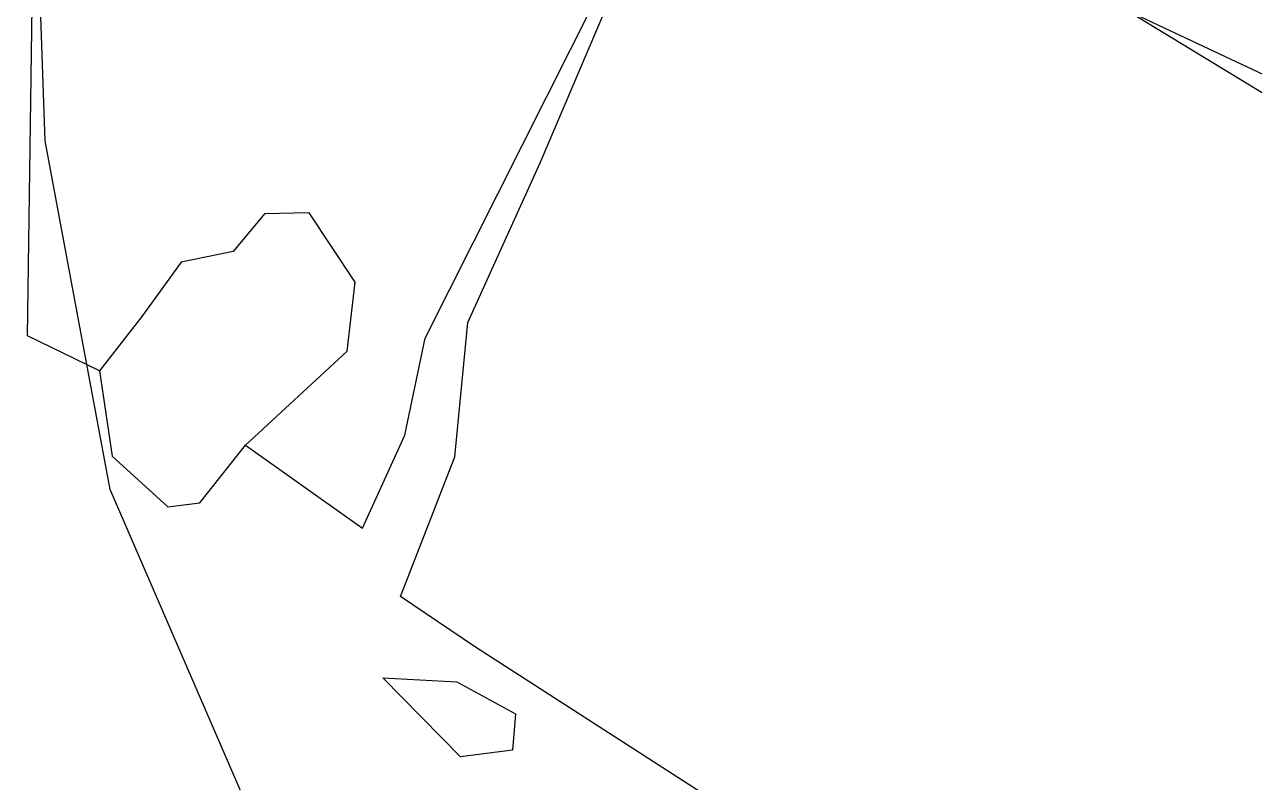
# Model space of a CAD drawing. Header units: metres. Extents: x 3.74 to 6.25, y -20.83 to -16.7.
# Drawn here: x 3.743 to 4.344, y -18.904 to -18.534 of the extents above; entities that cross this region are included whole.
import ezdxf

# ---------------------------------------------------------------- set-up
doc = ezdxf.new("R2010")
doc.units = ezdxf.units.M
doc.header["$LTSCALE"] = 25
doc.header["$MEASUREMENT"] = 0
doc.linetypes.add('STRICHPUNKTX2', pattern=[2, 1, -0.5, 0, -0.5])
doc.layers.get('0').update_dxf_attribs({"linetype": 'CONTINUOUS'})
for name, color, linetype in [('GRABUNGSGRENZE', 3, 'STRICHPUNKTX2'), ('STEINE', 4, 'CONTINUOUS'), ('STEINESCHRAFF', 4, 'CONTINUOUS')]:
    doc.layers.add(name, color=color, linetype=linetype)

# ---------------------------------------------------------------- blocks, each defined once
blk = doc.blocks.new('*X4')
at = {"color": 0}
for p, q in [((375.625, -1853.75), (375.625, -1853.75)), ((376.875, -1853.75), (376.875, -1853.75)), ((378.125, -1853.75), (378.125, -1853.75)), ((379.375, -1853.75), (379.375, -1853.75)), ((380.625, -1853.75), (380.625, -1853.75)), ((381.875, -1853.75), (381.875, -1853.75)), ((383.125, -1853.75), (383.125, -1853.75)), ((384.375, -1853.75), (384.375, -1853.75)), ((385.625, -1853.75), (385.625, -1853.75)), ((386.875, -1853.75), (386.875, -1853.75)), ((388.125, -1853.75), (388.125, -1853.75)), ((389.375, -1853.75), (389.375, -1853.75)), ((390.625, -1853.75), (390.625, -1853.75)), ((391.875, -1853.75), (391.875, -1853.75)), ((393.125, -1853.75), (393.125, -1853.75)), ((394.375, -1853.75), (394.375, -1853.75)), ((395.625, -1853.75), (395.625, -1853.75)), ((396.875, -1853.75), (396.875, -1853.75)), ((398.125, -1853.75), (398.125, -1853.75)), ((399.375, -1853.75), (399.375, -1853.75)), ((400.625, -1853.75), (400.625, -1853.75)), ((403.125, -1853.75), (403.125, -1853.75)), ((404.375, -1853.75), (404.375, -1853.75)), ((405.625, -1853.75), (405.625, -1853.75)), ((406.875, -1853.75), (406.875, -1853.75)), ((408.125, -1853.75), (408.125, -1853.75)), ((409.375, -1853.75), (409.375, -1853.75)), ((410.625, -1853.75), (410.625, -1853.75)), ((411.875, -1853.75), (411.875, -1853.75)), ((413.125, -1853.75), (413.125, -1853.75)), ((414.375, -1853.75), (414.375, -1853.75)), ((415.625, -1853.75), (415.625, -1853.75)), ((416.875, -1853.75), (416.875, -1853.75)), ((418.125, -1853.75), (418.125, -1853.75)), ((419.375, -1853.75), (419.375, -1853.75)), ((420.625, -1853.75), (420.625, -1853.75)), ((421.875, -1853.75), (421.875, -1853.75)), ((423.125, -1853.75), (423.125, -1853.75)), ((424.375, -1853.75), (424.375, -1853.75)), ((425.625, -1853.75), (425.625, -1853.75)), ((426.875, -1853.75), (426.875, -1853.75)), ((428.125, -1853.75), (428.125, -1853.75)), ((429.375, -1853.75), (429.375, -1853.75)), ((375, -1855), (375, -1855)), ((376.25, -1855), (376.25, -1855)), ((377.5, -1855), (377.5, -1855)), ((378.75, -1855), (378.75, -1855)), ((380, -1855), (380, -1855)), ((381.25, -1855), (381.25, -1855)), ((382.5, -1855), (382.5, -1855)), ((383.75, -1855), (383.75, -1855)), ((385, -1855), (385, -1855)), ((386.25, -1855), (386.25, -1855)), ((387.5, -1855), (387.5, -1855)), ((388.75, -1855), (388.75, -1855)), ((390, -1855), (390, -1855)), ((391.25, -1855), (391.25, -1855)), ((392.5, -1855), (392.5, -1855)), ((393.75, -1855), (393.75, -1855)), ((395, -1855), (395, -1855)), ((396.25, -1855), (396.25, -1855)), ((397.5, -1855), (397.5, -1855)), ((398.75, -1855), (398.75, -1855)), ((400, -1855), (400, -1855)), ((402.5, -1855), (402.5, -1855)), ((403.75, -1855), (403.75, -1855)), ((405, -1855), (405, -1855)), ((406.25, -1855), (406.25, -1855)), ((407.5, -1855), (407.5, -1855)), ((408.75, -1855), (408.75, -1855)), ((410, -1855), (410, -1855)), ((411.25, -1855), (411.25, -1855)), ((412.5, -1855), (412.5, -1855)), ((413.75, -1855), (413.75, -1855)), ((415, -1855), (415, -1855)), ((416.25, -1855), (416.25, -1855)), ((417.5, -1855), (417.5, -1855)), ((418.75, -1855), (418.75, -1855)), ((420, -1855), (420, -1855)), ((421.25, -1855), (421.25, -1855)), ((422.5, -1855), (422.5, -1855)), ((423.75, -1855), (423.75, -1855)), ((425, -1855), (425, -1855)), ((426.25, -1855), (426.25, -1855)), ((427.5, -1855), (427.5, -1855)), ((428.75, -1855), (428.75, -1855)), ((430, -1855), (430, -1855)), ((431.25, -1855), (431.25, -1855)), ((432.5, -1855), (432.5, -1855)), ((375.625, -1856.25), (375.625, -1856.25)), ((376.875, -1856.25), (376.875, -1856.25)), ((378.125, -1856.25), (378.125, -1856.25)), ((379.375, -1856.25), (379.375, -1856.25)), ((380.625, -1856.25), (380.625, -1856.25)), ((381.875, -1856.25), (381.875, -1856.25)), ((383.125, -1856.25), (383.125, -1856.25)), ((384.375, -1856.25), (384.375, -1856.25)), ((385.625, -1856.25), (385.625, -1856.25)), ((386.875, -1856.25), (386.875, -1856.25)), ((388.125, -1856.25), (388.125, -1856.25)), ((389.375, -1856.25), (389.375, -1856.25)), ((390.625, -1856.25), (390.625, -1856.25)), ((391.875, -1856.25), (391.875, -1856.25)), ((393.125, -1856.25), (393.125, -1856.25)), ((394.375, -1856.25), (394.375, -1856.25)), ((395.625, -1856.25), (395.625, -1856.25)), ((396.875, -1856.25), (396.875, -1856.25)), ((398.125, -1856.25), (398.125, -1856.25)), ((399.375, -1856.25), (399.375, -1856.25)), ((401.875, -1856.25), (401.875, -1856.25)), ((403.125, -1856.25), (403.125, -1856.25)), ((404.375, -1856.25), (404.375, -1856.25)), ((405.625, -1856.25), (405.625, -1856.25)), ((406.875, -1856.25), (406.875, -1856.25)), ((408.125, -1856.25), (408.125, -1856.25)), ((409.375, -1856.25), (409.375, -1856.25)), ((410.625, -1856.25), (410.625, -1856.25)), ((411.875, -1856.25), (411.875, -1856.25)), ((413.125, -1856.25), (413.125, -1856.25)), ((414.375, -1856.25), (414.375, -1856.25)), ((415.625, -1856.25), (415.625, -1856.25)), ((416.875, -1856.25), (416.875, -1856.25)), ((418.125, -1856.25), (418.125, -1856.25)), ((419.375, -1856.25), (419.375, -1856.25)), ((420.625, -1856.25), (420.625, -1856.25)), ((421.875, -1856.25), (421.875, -1856.25)), ((423.125, -1856.25), (423.125, -1856.25)), ((424.375, -1856.25), (424.375, -1856.25)), ((425.625, -1856.25), (425.625, -1856.25)), ((426.875, -1856.25), (426.875, -1856.25)), ((428.125, -1856.25), (428.125, -1856.25)), ((429.375, -1856.25), (429.375, -1856.25)), ((430.625, -1856.25), (430.625, -1856.25)), ((431.875, -1856.25), (431.875, -1856.25)), ((433.125, -1856.25), (433.125, -1856.25)), ((434.375, -1856.25), (434.375, -1856.25)), ((375, -1857.5), (375, -1857.5)), ((376.25, -1857.5), (376.25, -1857.5)), ((377.5, -1857.5), (377.5, -1857.5)), ((378.75, -1857.5), (378.75, -1857.5)), ((380, -1857.5), (380, -1857.5)), ((381.25, -1857.5), (381.25, -1857.5)), ((382.5, -1857.5), (382.5, -1857.5)), ((383.75, -1857.5), (383.75, -1857.5)), ((385, -1857.5), (385, -1857.5)), ((386.25, -1857.5), (386.25, -1857.5)), ((387.5, -1857.5), (387.5, -1857.5)), ((388.75, -1857.5), (388.75, -1857.5)), ((390, -1857.5), (390, -1857.5)), ((391.25, -1857.5), (391.25, -1857.5)), ((392.5, -1857.5), (392.5, -1857.5)), ((393.75, -1857.5), (393.75, -1857.5)), ((395, -1857.5), (395, -1857.5)), ((396.25, -1857.5), (396.25, -1857.5)), ((397.5, -1857.5), (397.5, -1857.5)), ((398.75, -1857.5), (398.75, -1857.5)), ((401.25, -1857.5), (401.25, -1857.5)), ((402.5, -1857.5), (402.5, -1857.5)), ((403.75, -1857.5), (403.75, -1857.5)), ((405, -1857.5), (405, -1857.5)), ((406.25, -1857.5), (406.25, -1857.5)), ((407.5, -1857.5), (407.5, -1857.5)), ((408.75, -1857.5), (408.75, -1857.5)), ((410, -1857.5), (410, -1857.5)), ((411.25, -1857.5), (411.25, -1857.5)), ((412.5, -1857.5), (412.5, -1857.5)), ((413.75, -1857.5), (413.75, -1857.5)), ((415, -1857.5), (415, -1857.5)), ((416.25, -1857.5), (416.25, -1857.5)), ((417.5, -1857.5), (417.5, -1857.5)), ((418.75, -1857.5), (418.75, -1857.5)), ((420, -1857.5), (420, -1857.5)), ((421.25, -1857.5), (421.25, -1857.5)), ((422.5, -1857.5), (422.5, -1857.5)), ((423.75, -1857.5), (423.75, -1857.5)), ((425, -1857.5), (425, -1857.5)), ((426.25, -1857.5), (426.25, -1857.5)), ((427.5, -1857.5), (427.5, -1857.5)), ((428.75, -1857.5), (428.75, -1857.5)), ((430, -1857.5), (430, -1857.5)), ((431.25, -1857.5), (431.25, -1857.5)), ((432.5, -1857.5), (432.5, -1857.5)), ((433.75, -1857.5), (433.75, -1857.5)), ((375.625, -1858.75), (375.625, -1858.75)), ((376.875, -1858.75), (376.875, -1858.75)), ((378.125, -1858.75), (378.125, -1858.75)), ((379.375, -1858.75), (379.375, -1858.75)), ((380.625, -1858.75), (380.625, -1858.75)), ((381.875, -1858.75), (381.875, -1858.75)), ((383.125, -1858.75), (383.125, -1858.75)), ((384.375, -1858.75), (384.375, -1858.75)), ((385.625, -1858.75), (385.625, -1858.75)), ((386.875, -1858.75), (386.875, -1858.75)), ((388.125, -1858.75), (388.125, -1858.75)), ((389.375, -1858.75), (389.375, -1858.75)), ((390.625, -1858.75), (390.625, -1858.75)), ((391.875, -1858.75), (391.875, -1858.75)), ((393.125, -1858.75), (393.125, -1858.75)), ((394.375, -1858.75), (394.375, -1858.75)), ((395.625, -1858.75), (395.625, -1858.75)), ((396.875, -1858.75), (396.875, -1858.75)), ((398.125, -1858.75), (398.125, -1858.75)), ((400.625, -1858.75), (400.625, -1858.75)), ((401.875, -1858.75), (401.875, -1858.75)), ((403.125, -1858.75), (403.125, -1858.75)), ((404.375, -1858.75), (404.375, -1858.75)), ((405.625, -1858.75), (405.625, -1858.75)), ((406.875, -1858.75), (406.875, -1858.75)), ((408.125, -1858.75), (408.125, -1858.75)), ((409.375, -1858.75), (409.375, -1858.75)), ((410.625, -1858.75), (410.625, -1858.75)), ((411.875, -1858.75), (411.875, -1858.75)), ((413.125, -1858.75), (413.125, -1858.75)), ((414.375, -1858.75), (414.375, -1858.75)), ((415.625, -1858.75), (415.625, -1858.75)), ((416.875, -1858.75), (416.875, -1858.75)), ((418.125, -1858.75), (418.125, -1858.75)), ((419.375, -1858.75), (419.375, -1858.75)), ((420.625, -1858.75), (420.625, -1858.75)), ((421.875, -1858.75), (421.875, -1858.75)), ((423.125, -1858.75), (423.125, -1858.75)), ((424.375, -1858.75), (424.375, -1858.75)), ((425.625, -1858.75), (425.625, -1858.75)), ((426.875, -1858.75), (426.875, -1858.75)), ((428.125, -1858.75), (428.125, -1858.75)), ((429.375, -1858.75), (429.375, -1858.75)), ((430.625, -1858.75), (430.625, -1858.75)), ((431.875, -1858.75), (431.875, -1858.75)), ((433.125, -1858.75), (433.125, -1858.75)), ((434.375, -1858.75), (434.375, -1858.75)), ((375, -1860), (375, -1860)), ((376.25, -1860), (376.25, -1860)), ((377.5, -1860), (377.5, -1860)), ((378.75, -1860), (378.75, -1860)), ((380, -1860), (380, -1860)), ((381.25, -1860), (381.25, -1860)), ((382.5, -1860), (382.5, -1860)), ((383.75, -1860), (383.75, -1860)), ((385, -1860), (385, -1860)), ((386.25, -1860), (386.25, -1860)), ((387.5, -1860), (387.5, -1860)), ((388.75, -1860), (388.75, -1860)), ((390, -1860), (390, -1860)), ((391.25, -1860), (391.25, -1860)), ((392.5, -1860), (392.5, -1860)), ((393.75, -1860), (393.75, -1860)), ((395, -1860), (395, -1860)), ((396.25, -1860), (396.25, -1860)), ((397.5, -1860), (397.5, -1860)), ((400, -1860), (400, -1860)), ((401.25, -1860), (401.25, -1860)), ((402.5, -1860), (402.5, -1860)), ((403.75, -1860), (403.75, -1860)), ((405, -1860), (405, -1860)), ((406.25, -1860), (406.25, -1860)), ((407.5, -1860), (407.5, -1860)), ((408.75, -1860), (408.75, -1860)), ((410, -1860), (410, -1860)), ((411.25, -1860), (411.25, -1860)), ((412.5, -1860), (412.5, -1860)), ((413.75, -1860), (413.75, -1860)), ((415, -1860), (415, -1860)), ((416.25, -1860), (416.25, -1860)), ((417.5, -1860), (417.5, -1860)), ((418.75, -1860), (418.75, -1860)), ((420, -1860), (420, -1860)), ((421.25, -1860), (421.25, -1860)), ((422.5, -1860), (422.5, -1860)), ((423.75, -1860), (423.75, -1860)), ((425, -1860), (425, -1860)), ((426.25, -1860), (426.25, -1860)), ((427.5, -1860), (427.5, -1860)), ((428.75, -1860), (428.75, -1860)), ((430, -1860), (430, -1860)), ((431.25, -1860), (431.25, -1860)), ((432.5, -1860), (432.5, -1860)), ((433.75, -1860), (433.75, -1860)), ((375.625, -1861.25), (375.625, -1861.25)), ((376.875, -1861.25), (376.875, -1861.25)), ((378.125, -1861.25), (378.125, -1861.25)), ((379.375, -1861.25), (379.375, -1861.25)), ((380.625, -1861.25), (380.625, -1861.25)), ((381.875, -1861.25), (381.875, -1861.25)), ((383.125, -1861.25), (383.125, -1861.25)), ((384.375, -1861.25), (384.375, -1861.25)), ((385.625, -1861.25), (385.625, -1861.25)), ((386.875, -1861.25), (386.875, -1861.25)), ((388.125, -1861.25), (388.125, -1861.25)), ((389.375, -1861.25), (389.375, -1861.25)), ((390.625, -1861.25), (390.625, -1861.25)), ((391.875, -1861.25), (391.875, -1861.25)), ((393.125, -1861.25), (393.125, -1861.25)), ((394.375, -1861.25), (394.375, -1861.25)), ((395.625, -1861.25), (395.625, -1861.25)), ((396.875, -1861.25), (396.875, -1861.25)), ((399.375, -1861.25), (399.375, -1861.25)), ((400.625, -1861.25), (400.625, -1861.25)), ((401.875, -1861.25), (401.875, -1861.25)), ((403.125, -1861.25), (403.125, -1861.25)), ((404.375, -1861.25), (404.375, -1861.25)), ((405.625, -1861.25), (405.625, -1861.25)), ((406.875, -1861.25), (406.875, -1861.25)), ((408.125, -1861.25), (408.125, -1861.25)), ((409.375, -1861.25), (409.375, -1861.25)), ((410.625, -1861.25), (410.625, -1861.25)), ((411.875, -1861.25), (411.875, -1861.25)), ((413.125, -1861.25), (413.125, -1861.25)), ((414.375, -1861.25), (414.375, -1861.25)), ((415.625, -1861.25), (415.625, -1861.25)), ((416.875, -1861.25), (416.875, -1861.25)), ((418.125, -1861.25), (418.125, -1861.25)), ((419.375, -1861.25), (419.375, -1861.25)), ((420.625, -1861.25), (420.625, -1861.25)), ((421.875, -1861.25), (421.875, -1861.25)), ((423.125, -1861.25), (423.125, -1861.25)), ((424.375, -1861.25), (424.375, -1861.25)), ((425.625, -1861.25), (425.625, -1861.25)), ((426.875, -1861.25), (426.875, -1861.25)), ((428.125, -1861.25), (428.125, -1861.25)), ((429.375, -1861.25), (429.375, -1861.25)), ((430.625, -1861.25), (430.625, -1861.25)), ((431.875, -1861.25), (431.875, -1861.25)), ((433.125, -1861.25), (433.125, -1861.25)), ((434.375, -1861.25), (434.375, -1861.25)), ((375, -1862.5), (375, -1862.5)), ((376.25, -1862.5), (376.25, -1862.5)), ((377.5, -1862.5), (377.5, -1862.5)), ((378.75, -1862.5), (378.75, -1862.5)), ((380, -1862.5), (380, -1862.5)), ((381.25, -1862.5), (381.25, -1862.5)), ((382.5, -1862.5), (382.5, -1862.5)), ((383.75, -1862.5), (383.75, -1862.5)), ((385, -1862.5), (385, -1862.5)), ((386.25, -1862.5), (386.25, -1862.5)), ((387.5, -1862.5), (387.5, -1862.5)), ((388.75, -1862.5), (388.75, -1862.5)), ((390, -1862.5), (390, -1862.5)), ((391.25, -1862.5), (391.25, -1862.5)), ((392.5, -1862.5), (392.5, -1862.5)), ((393.75, -1862.5), (393.75, -1862.5)), ((395, -1862.5), (395, -1862.5)), ((396.25, -1862.5), (396.25, -1862.5)), ((398.75, -1862.5), (398.75, -1862.5)), ((400, -1862.5), (400, -1862.5)), ((401.25, -1862.5), (401.25, -1862.5)), ((402.5, -1862.5), (402.5, -1862.5)), ((403.75, -1862.5), (403.75, -1862.5)), ((405, -1862.5), (405, -1862.5)), ((406.25, -1862.5), (406.25, -1862.5)), ((407.5, -1862.5), (407.5, -1862.5)), ((408.75, -1862.5), (408.75, -1862.5)), ((410, -1862.5), (410, -1862.5)), ((411.25, -1862.5), (411.25, -1862.5)), ((412.5, -1862.5), (412.5, -1862.5)), ((413.75, -1862.5), (413.75, -1862.5)), ((415, -1862.5), (415, -1862.5)), ((416.25, -1862.5), (416.25, -1862.5)), ((417.5, -1862.5), (417.5, -1862.5)), ((418.75, -1862.5), (418.75, -1862.5)), ((420, -1862.5), (420, -1862.5)), ((421.25, -1862.5), (421.25, -1862.5)), ((422.5, -1862.5), (422.5, -1862.5)), ((423.75, -1862.5), (423.75, -1862.5)), ((425, -1862.5), (425, -1862.5)), ((426.25, -1862.5), (426.25, -1862.5)), ((427.5, -1862.5), (427.5, -1862.5)), ((428.75, -1862.5), (428.75, -1862.5)), ((430, -1862.5), (430, -1862.5)), ((431.25, -1862.5), (431.25, -1862.5)), ((432.5, -1862.5), (432.5, -1862.5)), ((433.75, -1862.5), (433.75, -1862.5)), ((375.625, -1863.75), (375.625, -1863.75)), ((376.875, -1863.75), (376.875, -1863.75)), ((378.125, -1863.75), (378.125, -1863.75)), ((379.375, -1863.75), (379.375, -1863.75)), ((380.625, -1863.75), (380.625, -1863.75)), ((381.875, -1863.75), (381.875, -1863.75)), ((383.125, -1863.75), (383.125, -1863.75)), ((384.375, -1863.75), (384.375, -1863.75)), ((389.375, -1863.75), (389.375, -1863.75)), ((390.625, -1863.75), (390.625, -1863.75)), ((391.875, -1863.75), (391.875, -1863.75)), ((393.125, -1863.75), (393.125, -1863.75)), ((394.375, -1863.75), (394.375, -1863.75)), ((395.625, -1863.75), (395.625, -1863.75)), ((398.125, -1863.75), (398.125, -1863.75)), ((399.375, -1863.75), (399.375, -1863.75)), ((400.625, -1863.75), (400.625, -1863.75)), ((401.875, -1863.75), (401.875, -1863.75)), ((403.125, -1863.75), (403.125, -1863.75)), ((404.375, -1863.75), (404.375, -1863.75)), ((405.625, -1863.75), (405.625, -1863.75)), ((406.875, -1863.75), (406.875, -1863.75)), ((408.125, -1863.75), (408.125, -1863.75)), ((409.375, -1863.75), (409.375, -1863.75)), ((410.625, -1863.75), (410.625, -1863.75)), ((411.875, -1863.75), (411.875, -1863.75)), ((413.125, -1863.75), (413.125, -1863.75)), ((414.375, -1863.75), (414.375, -1863.75)), ((415.625, -1863.75), (415.625, -1863.75)), ((416.875, -1863.75), (416.875, -1863.75)), ((418.125, -1863.75), (418.125, -1863.75)), ((419.375, -1863.75), (419.375, -1863.75)), ((420.625, -1863.75), (420.625, -1863.75)), ((421.875, -1863.75), (421.875, -1863.75)), ((423.125, -1863.75), (423.125, -1863.75)), ((424.375, -1863.75), (424.375, -1863.75)), ((425.625, -1863.75), (425.625, -1863.75)), ((426.875, -1863.75), (426.875, -1863.75)), ((428.125, -1863.75), (428.125, -1863.75)), ((429.375, -1863.75), (429.375, -1863.75)), ((430.625, -1863.75), (430.625, -1863.75)), ((431.875, -1863.75), (431.875, -1863.75)), ((433.125, -1863.75), (433.125, -1863.75)), ((434.375, -1863.75), (434.375, -1863.75)), ((375, -1865), (375, -1865)), ((376.25, -1865), (376.25, -1865)), ((377.5, -1865), (377.5, -1865)), ((378.75, -1865), (378.75, -1865)), ((380, -1865), (380, -1865)), ((381.25, -1865), (381.25, -1865)), ((390, -1865), (390, -1865)), ((391.25, -1865), (391.25, -1865)), ((392.5, -1865), (392.5, -1865)), ((393.75, -1865), (393.75, -1865)), ((395, -1865), (395, -1865)), ((397.5, -1865), (397.5, -1865)), ((398.75, -1865), (398.75, -1865)), ((400, -1865), (400, -1865)), ((401.25, -1865), (401.25, -1865)), ((402.5, -1865), (402.5, -1865)), ((403.75, -1865), (403.75, -1865)), ((405, -1865), (405, -1865)), ((406.25, -1865), (406.25, -1865)), ((407.5, -1865), (407.5, -1865)), ((408.75, -1865), (408.75, -1865)), ((410, -1865), (410, -1865)), ((411.25, -1865), (411.25, -1865)), ((412.5, -1865), (412.5, -1865)), ((413.75, -1865), (413.75, -1865)), ((415, -1865), (415, -1865)), ((416.25, -1865), (416.25, -1865)), ((417.5, -1865), (417.5, -1865)), ((418.75, -1865), (418.75, -1865)), ((420, -1865), (420, -1865)), ((421.25, -1865), (421.25, -1865)), ((422.5, -1865), (422.5, -1865)), ((423.75, -1865), (423.75, -1865)), ((425, -1865), (425, -1865)), ((426.25, -1865), (426.25, -1865)), ((427.5, -1865), (427.5, -1865)), ((428.75, -1865), (428.75, -1865)), ((430, -1865), (430, -1865)), ((431.25, -1865), (431.25, -1865)), ((432.5, -1865), (432.5, -1865)), ((433.75, -1865), (433.75, -1865)), ((375.625, -1866.25), (375.625, -1866.25)), ((376.875, -1866.25), (376.875, -1866.25)), ((378.125, -1866.25), (378.125, -1866.25)), ((379.375, -1866.25), (379.375, -1866.25)), ((380.625, -1866.25), (380.625, -1866.25)), ((390.625, -1866.25), (390.625, -1866.25)), ((391.875, -1866.25), (391.875, -1866.25)), ((393.125, -1866.25), (393.125, -1866.25)), ((394.375, -1866.25), (394.375, -1866.25)), ((396.875, -1866.25), (396.875, -1866.25)), ((398.125, -1866.25), (398.125, -1866.25)), ((399.375, -1866.25), (399.375, -1866.25)), ((400.625, -1866.25), (400.625, -1866.25)), ((401.875, -1866.25), (401.875, -1866.25)), ((403.125, -1866.25), (403.125, -1866.25)), ((404.375, -1866.25), (404.375, -1866.25)), ((405.625, -1866.25), (405.625, -1866.25)), ((406.875, -1866.25), (406.875, -1866.25)), ((408.125, -1866.25), (408.125, -1866.25)), ((409.375, -1866.25), (409.375, -1866.25)), ((410.625, -1866.25), (410.625, -1866.25)), ((411.875, -1866.25), (411.875, -1866.25)), ((413.125, -1866.25), (413.125, -1866.25)), ((414.375, -1866.25), (414.375, -1866.25)), ((415.625, -1866.25), (415.625, -1866.25)), ((416.875, -1866.25), (416.875, -1866.25)), ((418.125, -1866.25), (418.125, -1866.25)), ((419.375, -1866.25), (419.375, -1866.25)), ((420.625, -1866.25), (420.625, -1866.25)), ((421.875, -1866.25), (421.875, -1866.25)), ((423.125, -1866.25), (423.125, -1866.25)), ((424.375, -1866.25), (424.375, -1866.25)), ((425.625, -1866.25), (425.625, -1866.25)), ((426.875, -1866.25), (426.875, -1866.25)), ((428.125, -1866.25), (428.125, -1866.25)), ((429.375, -1866.25), (429.375, -1866.25)), ((430.625, -1866.25), (430.625, -1866.25)), ((431.875, -1866.25), (431.875, -1866.25)), ((433.125, -1866.25), (433.125, -1866.25)), ((434.375, -1866.25), (434.375, -1866.25)), ((375, -1867.5), (375, -1867.5)), ((376.25, -1867.5), (376.25, -1867.5)), ((377.5, -1867.5), (377.5, -1867.5)), ((378.75, -1867.5), (378.75, -1867.5)), ((380, -1867.5), (380, -1867.5)), ((391.25, -1867.5), (391.25, -1867.5)), ((392.5, -1867.5), (392.5, -1867.5)), ((393.75, -1867.5), (393.75, -1867.5)), ((396.25, -1867.5), (396.25, -1867.5)), ((397.5, -1867.5), (397.5, -1867.5)), ((398.75, -1867.5), (398.75, -1867.5)), ((400, -1867.5), (400, -1867.5)), ((401.25, -1867.5), (401.25, -1867.5)), ((402.5, -1867.5), (402.5, -1867.5)), ((403.75, -1867.5), (403.75, -1867.5)), ((405, -1867.5), (405, -1867.5)), ((406.25, -1867.5), (406.25, -1867.5)), ((407.5, -1867.5), (407.5, -1867.5)), ((408.75, -1867.5), (408.75, -1867.5)), ((410, -1867.5), (410, -1867.5)), ((411.25, -1867.5), (411.25, -1867.5)), ((412.5, -1867.5), (412.5, -1867.5)), ((413.75, -1867.5), (413.75, -1867.5)), ((415, -1867.5), (415, -1867.5)), ((416.25, -1867.5), (416.25, -1867.5)), ((417.5, -1867.5), (417.5, -1867.5)), ((418.75, -1867.5), (418.75, -1867.5)), ((420, -1867.5), (420, -1867.5)), ((421.25, -1867.5), (421.25, -1867.5)), ((422.5, -1867.5), (422.5, -1867.5)), ((423.75, -1867.5), (423.75, -1867.5)), ((425, -1867.5), (425, -1867.5)), ((426.25, -1867.5), (426.25, -1867.5)), ((427.5, -1867.5), (427.5, -1867.5)), ((428.75, -1867.5), (428.75, -1867.5)), ((430, -1867.5), (430, -1867.5)), ((431.25, -1867.5), (431.25, -1867.5)), ((432.5, -1867.5), (432.5, -1867.5)), ((433.75, -1867.5), (433.75, -1867.5)), ((375.625, -1868.75), (375.625, -1868.75)), ((376.875, -1868.75), (376.875, -1868.75)), ((378.125, -1868.75), (378.125, -1868.75)), ((390.625, -1868.75), (390.625, -1868.75)), ((391.875, -1868.75), (391.875, -1868.75)), ((393.125, -1868.75), (393.125, -1868.75)), ((396.875, -1868.75), (396.875, -1868.75)), ((398.125, -1868.75), (398.125, -1868.75)), ((399.375, -1868.75), (399.375, -1868.75)), ((400.625, -1868.75), (400.625, -1868.75)), ((401.875, -1868.75), (401.875, -1868.75)), ((403.125, -1868.75), (403.125, -1868.75)), ((404.375, -1868.75), (404.375, -1868.75)), ((405.625, -1868.75), (405.625, -1868.75)), ((406.875, -1868.75), (406.875, -1868.75)), ((408.125, -1868.75), (408.125, -1868.75)), ((409.375, -1868.75), (409.375, -1868.75)), ((410.625, -1868.75), (410.625, -1868.75)), ((411.875, -1868.75), (411.875, -1868.75)), ((413.125, -1868.75), (413.125, -1868.75)), ((414.375, -1868.75), (414.375, -1868.75)), ((415.625, -1868.75), (415.625, -1868.75)), ((416.875, -1868.75), (416.875, -1868.75)), ((418.125, -1868.75), (418.125, -1868.75)), ((419.375, -1868.75), (419.375, -1868.75)), ((420.625, -1868.75), (420.625, -1868.75)), ((421.875, -1868.75), (421.875, -1868.75)), ((423.125, -1868.75), (423.125, -1868.75)), ((424.375, -1868.75), (424.375, -1868.75)), ((425.625, -1868.75), (425.625, -1868.75)), ((426.875, -1868.75), (426.875, -1868.75)), ((428.125, -1868.75), (428.125, -1868.75)), ((429.375, -1868.75), (429.375, -1868.75)), ((430.625, -1868.75), (430.625, -1868.75)), ((431.875, -1868.75), (431.875, -1868.75)), ((433.125, -1868.75), (433.125, -1868.75)), ((434.375, -1868.75), (434.375, -1868.75)), ((377.5, -1870), (377.5, -1870)), ((390, -1870), (390, -1870)), ((391.25, -1870), (391.25, -1870)), ((392.5, -1870), (392.5, -1870)), ((396.25, -1870), (396.25, -1870)), ((397.5, -1870), (397.5, -1870)), ((398.75, -1870), (398.75, -1870)), ((400, -1870), (400, -1870)), ((401.25, -1870), (401.25, -1870)), ((402.5, -1870), (402.5, -1870)), ((403.75, -1870), (403.75, -1870)), ((405, -1870), (405, -1870)), ((406.25, -1870), (406.25, -1870)), ((407.5, -1870), (407.5, -1870)), ((408.75, -1870), (408.75, -1870)), ((410, -1870), (410, -1870)), ((411.25, -1870), (411.25, -1870)), ((412.5, -1870), (412.5, -1870)), ((413.75, -1870), (413.75, -1870)), ((415, -1870), (415, -1870)), ((416.25, -1870), (416.25, -1870)), ((417.5, -1870), (417.5, -1870)), ((418.75, -1870), (418.75, -1870)), ((420, -1870), (420, -1870)), ((421.25, -1870), (421.25, -1870)), ((422.5, -1870), (422.5, -1870)), ((423.75, -1870), (423.75, -1870)), ((425, -1870), (425, -1870)), ((426.25, -1870), (426.25, -1870)), ((427.5, -1870), (427.5, -1870)), ((428.75, -1870), (428.75, -1870)), ((430, -1870), (430, -1870)), ((431.25, -1870), (431.25, -1870)), ((432.5, -1870), (432.5, -1870)), ((433.75, -1870), (433.75, -1870)), ((388.125, -1871.25), (388.125, -1871.25)), ((389.375, -1871.25), (389.375, -1871.25)), ((390.625, -1871.25), (390.625, -1871.25)), ((391.875, -1871.25), (391.875, -1871.25)), ((393.125, -1871.25), (393.125, -1871.25)), ((396.875, -1871.25), (396.875, -1871.25)), ((398.125, -1871.25), (398.125, -1871.25)), ((399.375, -1871.25), (399.375, -1871.25)), ((400.625, -1871.25), (400.625, -1871.25)), ((401.875, -1871.25), (401.875, -1871.25)), ((403.125, -1871.25), (403.125, -1871.25)), ((404.375, -1871.25), (404.375, -1871.25)), ((405.625, -1871.25), (405.625, -1871.25)), ((406.875, -1871.25), (406.875, -1871.25)), ((408.125, -1871.25), (408.125, -1871.25)), ((409.375, -1871.25), (409.375, -1871.25)), ((410.625, -1871.25), (410.625, -1871.25)), ((411.875, -1871.25), (411.875, -1871.25)), ((413.125, -1871.25), (413.125, -1871.25)), ((414.375, -1871.25), (414.375, -1871.25)), ((415.625, -1871.25), (415.625, -1871.25)), ((416.875, -1871.25), (416.875, -1871.25)), ((418.125, -1871.25), (418.125, -1871.25)), ((419.375, -1871.25), (419.375, -1871.25)), ((420.625, -1871.25), (420.625, -1871.25)), ((421.875, -1871.25), (421.875, -1871.25)), ((423.125, -1871.25), (423.125, -1871.25)), ((424.375, -1871.25), (424.375, -1871.25)), ((425.625, -1871.25), (425.625, -1871.25)), ((426.875, -1871.25), (426.875, -1871.25)), ((428.125, -1871.25), (428.125, -1871.25)), ((429.375, -1871.25), (429.375, -1871.25)), ((430.625, -1871.25), (430.625, -1871.25)), ((431.875, -1871.25), (431.875, -1871.25)), ((433.125, -1871.25), (433.125, -1871.25)), ((434.375, -1871.25), (434.375, -1871.25)), ((387.5, -1872.5), (387.5, -1872.5)), ((388.75, -1872.5), (388.75, -1872.5)), ((390, -1872.5), (390, -1872.5)), ((391.25, -1872.5), (391.25, -1872.5)), ((392.5, -1872.5), (392.5, -1872.5)), ((396.25, -1872.5), (396.25, -1872.5)), ((397.5, -1872.5), (397.5, -1872.5)), ((398.75, -1872.5), (398.75, -1872.5)), ((400, -1872.5), (400, -1872.5)), ((401.25, -1872.5), (401.25, -1872.5)), ((402.5, -1872.5), (402.5, -1872.5)), ((403.75, -1872.5), (403.75, -1872.5)), ((405, -1872.5), (405, -1872.5)), ((406.25, -1872.5), (406.25, -1872.5)), ((407.5, -1872.5), (407.5, -1872.5)), ((408.75, -1872.5), (408.75, -1872.5)), ((410, -1872.5), (410, -1872.5)), ((411.25, -1872.5), (411.25, -1872.5)), ((412.5, -1872.5), (412.5, -1872.5)), ((413.75, -1872.5), (413.75, -1872.5)), ((415, -1872.5), (415, -1872.5)), ((416.25, -1872.5), (416.25, -1872.5)), ((417.5, -1872.5), (417.5, -1872.5)), ((418.75, -1872.5), (418.75, -1872.5)), ((420, -1872.5), (420, -1872.5)), ((421.25, -1872.5), (421.25, -1872.5)), ((422.5, -1872.5), (422.5, -1872.5)), ((423.75, -1872.5), (423.75, -1872.5)), ((425, -1872.5), (425, -1872.5)), ((426.25, -1872.5), (426.25, -1872.5)), ((427.5, -1872.5), (427.5, -1872.5)), ((428.75, -1872.5), (428.75, -1872.5)), ((430, -1872.5), (430, -1872.5)), ((431.25, -1872.5), (431.25, -1872.5)), ((432.5, -1872.5), (432.5, -1872.5)), ((433.75, -1872.5), (433.75, -1872.5)), ((385.625, -1873.75), (385.625, -1873.75)), ((386.875, -1873.75), (386.875, -1873.75)), ((388.125, -1873.75), (388.125, -1873.75)), ((389.375, -1873.75), (389.375, -1873.75)), ((390.625, -1873.75), (390.625, -1873.75)), ((391.875, -1873.75), (391.875, -1873.75)), ((395.625, -1873.75), (395.625, -1873.75)), ((396.875, -1873.75), (396.875, -1873.75)), ((398.125, -1873.75), (398.125, -1873.75)), ((399.375, -1873.75), (399.375, -1873.75)), ((400.625, -1873.75), (400.625, -1873.75)), ((401.875, -1873.75), (401.875, -1873.75)), ((403.125, -1873.75), (403.125, -1873.75)), ((404.375, -1873.75), (404.375, -1873.75)), ((405.625, -1873.75), (405.625, -1873.75)), ((406.875, -1873.75), (406.875, -1873.75)), ((408.125, -1873.75), (408.125, -1873.75)), ((409.375, -1873.75), (409.375, -1873.75)), ((410.625, -1873.75), (410.625, -1873.75)), ((411.875, -1873.75), (411.875, -1873.75)), ((413.125, -1873.75), (413.125, -1873.75)), ((414.375, -1873.75), (414.375, -1873.75)), ((415.625, -1873.75), (415.625, -1873.75)), ((416.875, -1873.75), (416.875, -1873.75)), ((418.125, -1873.75), (418.125, -1873.75)), ((419.375, -1873.75), (419.375, -1873.75)), ((420.625, -1873.75), (420.625, -1873.75)), ((421.875, -1873.75), (421.875, -1873.75)), ((423.125, -1873.75), (423.125, -1873.75)), ((424.375, -1873.75), (424.375, -1873.75)), ((425.625, -1873.75), (425.625, -1873.75)), ((426.875, -1873.75), (426.875, -1873.75)), ((428.125, -1873.75), (428.125, -1873.75)), ((429.375, -1873.75), (429.375, -1873.75)), ((430.625, -1873.75), (430.625, -1873.75)), ((431.875, -1873.75), (431.875, -1873.75)), ((433.125, -1873.75), (433.125, -1873.75)), ((434.375, -1873.75), (434.375, -1873.75)), ((387.5, -1875), (387.5, -1875)), ((388.75, -1875), (388.75, -1875)), ((390, -1875), (390, -1875)), ((391.25, -1875), (391.25, -1875)), ((396.25, -1875), (396.25, -1875)), ((397.5, -1875), (397.5, -1875)), ((398.75, -1875), (398.75, -1875)), ((400, -1875), (400, -1875)), ((401.25, -1875), (401.25, -1875)), ((402.5, -1875), (402.5, -1875)), ((403.75, -1875), (403.75, -1875)), ((405, -1875), (405, -1875)), ((406.25, -1875), (406.25, -1875)), ((407.5, -1875), (407.5, -1875)), ((408.75, -1875), (408.75, -1875)), ((410, -1875), (410, -1875)), ((411.25, -1875), (411.25, -1875)), ((412.5, -1875), (412.5, -1875)), ((413.75, -1875), (413.75, -1875)), ((415, -1875), (415, -1875)), ((416.25, -1875), (416.25, -1875)), ((417.5, -1875), (417.5, -1875)), ((418.75, -1875), (418.75, -1875)), ((420, -1875), (420, -1875)), ((421.25, -1875), (421.25, -1875)), ((422.5, -1875), (422.5, -1875)), ((423.75, -1875), (423.75, -1875)), ((425, -1875), (425, -1875)), ((426.25, -1875), (426.25, -1875)), ((427.5, -1875), (427.5, -1875)), ((428.75, -1875), (428.75, -1875)), ((430, -1875), (430, -1875)), ((431.25, -1875), (431.25, -1875)), ((432.5, -1875), (432.5, -1875)), ((433.75, -1875), (433.75, -1875)), ((389.375, -1876.25), (389.375, -1876.25)), ((390.625, -1876.25), (390.625, -1876.25)), ((395.625, -1876.25), (395.625, -1876.25)), ((396.875, -1876.25), (396.875, -1876.25)), ((398.125, -1876.25), (398.125, -1876.25)), ((399.375, -1876.25), (399.375, -1876.25)), ((400.625, -1876.25), (400.625, -1876.25)), ((401.875, -1876.25), (401.875, -1876.25)), ((403.125, -1876.25), (403.125, -1876.25)), ((404.375, -1876.25), (404.375, -1876.25)), ((405.625, -1876.25), (405.625, -1876.25)), ((406.875, -1876.25), (406.875, -1876.25)), ((408.125, -1876.25), (408.125, -1876.25)), ((409.375, -1876.25), (409.375, -1876.25)), ((410.625, -1876.25), (410.625, -1876.25)), ((411.875, -1876.25), (411.875, -1876.25)), ((413.125, -1876.25), (413.125, -1876.25)), ((414.375, -1876.25), (414.375, -1876.25)), ((415.625, -1876.25), (415.625, -1876.25)), ((416.875, -1876.25), (416.875, -1876.25)), ((418.125, -1876.25), (418.125, -1876.25)), ((419.375, -1876.25), (419.375, -1876.25)), ((420.625, -1876.25), (420.625, -1876.25)), ((421.875, -1876.25), (421.875, -1876.25)), ((423.125, -1876.25), (423.125, -1876.25)), ((424.375, -1876.25), (424.375, -1876.25)), ((425.625, -1876.25), (425.625, -1876.25)), ((426.875, -1876.25), (426.875, -1876.25)), ((428.125, -1876.25), (428.125, -1876.25)), ((429.375, -1876.25), (429.375, -1876.25)), ((430.625, -1876.25), (430.625, -1876.25)), ((431.875, -1876.25), (431.875, -1876.25)), ((433.125, -1876.25), (433.125, -1876.25)), ((434.375, -1876.25), (434.375, -1876.25)), ((395, -1877.5), (395, -1877.5)), ((396.25, -1877.5), (396.25, -1877.5)), ((397.5, -1877.5), (397.5, -1877.5)), ((398.75, -1877.5), (398.75, -1877.5)), ((400, -1877.5), (400, -1877.5)), ((401.25, -1877.5), (401.25, -1877.5)), ((402.5, -1877.5), (402.5, -1877.5)), ((403.75, -1877.5), (403.75, -1877.5)), ((405, -1877.5), (405, -1877.5)), ((406.25, -1877.5), (406.25, -1877.5)), ((407.5, -1877.5), (407.5, -1877.5)), ((408.75, -1877.5), (408.75, -1877.5)), ((410, -1877.5), (410, -1877.5)), ((411.25, -1877.5), (411.25, -1877.5)), ((412.5, -1877.5), (412.5, -1877.5)), ((413.75, -1877.5), (413.75, -1877.5)), ((415, -1877.5), (415, -1877.5)), ((416.25, -1877.5), (416.25, -1877.5)), ((417.5, -1877.5), (417.5, -1877.5)), ((418.75, -1877.5), (418.75, -1877.5)), ((420, -1877.5), (420, -1877.5)), ((421.25, -1877.5), (421.25, -1877.5)), ((422.5, -1877.5), (422.5, -1877.5)), ((423.75, -1877.5), (423.75, -1877.5)), ((425, -1877.5), (425, -1877.5)), ((426.25, -1877.5), (426.25, -1877.5)), ((427.5, -1877.5), (427.5, -1877.5)), ((428.75, -1877.5), (428.75, -1877.5)), ((430, -1877.5), (430, -1877.5)), ((431.25, -1877.5), (431.25, -1877.5)), ((432.5, -1877.5), (432.5, -1877.5)), ((433.75, -1877.5), (433.75, -1877.5)), ((394.375, -1878.75), (394.375, -1878.75)), ((395.625, -1878.75), (395.625, -1878.75)), ((396.875, -1878.75), (396.875, -1878.75)), ((398.125, -1878.75), (398.125, -1878.75)), ((399.375, -1878.75), (399.375, -1878.75)), ((400.625, -1878.75), (400.625, -1878.75)), ((401.875, -1878.75), (401.875, -1878.75)), ((403.125, -1878.75), (403.125, -1878.75)), ((404.375, -1878.75), (404.375, -1878.75)), ((405.625, -1878.75), (405.625, -1878.75)), ((406.875, -1878.75), (406.875, -1878.75)), ((408.125, -1878.75), (408.125, -1878.75)), ((409.375, -1878.75), (409.375, -1878.75)), ((410.625, -1878.75), (410.625, -1878.75)), ((411.875, -1878.75), (411.875, -1878.75)), ((413.125, -1878.75), (413.125, -1878.75)), ((414.375, -1878.75), (414.375, -1878.75)), ((415.625, -1878.75), (415.625, -1878.75)), ((416.875, -1878.75), (416.875, -1878.75)), ((418.125, -1878.75), (418.125, -1878.75)), ((419.375, -1878.75), (419.375, -1878.75)), ((420.625, -1878.75), (420.625, -1878.75)), ((421.875, -1878.75), (421.875, -1878.75)), ((423.125, -1878.75), (423.125, -1878.75)), ((424.375, -1878.75), (424.375, -1878.75)), ((425.625, -1878.75), (425.625, -1878.75)), ((426.875, -1878.75), (426.875, -1878.75)), ((428.125, -1878.75), (428.125, -1878.75)), ((429.375, -1878.75), (429.375, -1878.75)), ((430.625, -1878.75), (430.625, -1878.75)), ((431.875, -1878.75), (431.875, -1878.75)), ((433.125, -1878.75), (433.125, -1878.75)), ((434.375, -1878.75), (434.375, -1878.75)), ((393.75, -1880), (393.75, -1880)), ((395, -1880), (395, -1880)), ((396.25, -1880), (396.25, -1880)), ((397.5, -1880), (397.5, -1880)), ((398.75, -1880), (398.75, -1880)), ((400, -1880), (400, -1880)), ((401.25, -1880), (401.25, -1880)), ((402.5, -1880), (402.5, -1880)), ((403.75, -1880), (403.75, -1880)), ((405, -1880), (405, -1880)), ((406.25, -1880), (406.25, -1880)), ((407.5, -1880), (407.5, -1880)), ((408.75, -1880), (408.75, -1880)), ((410, -1880), (410, -1880)), ((411.25, -1880), (411.25, -1880)), ((412.5, -1880), (412.5, -1880)), ((413.75, -1880), (413.75, -1880)), ((415, -1880), (415, -1880)), ((416.25, -1880), (416.25, -1880)), ((417.5, -1880), (417.5, -1880)), ((418.75, -1880), (418.75, -1880)), ((420, -1880), (420, -1880)), ((421.25, -1880), (421.25, -1880)), ((422.5, -1880), (422.5, -1880)), ((423.75, -1880), (423.75, -1880)), ((425, -1880), (425, -1880)), ((426.25, -1880), (426.25, -1880)), ((427.5, -1880), (427.5, -1880)), ((428.75, -1880), (428.75, -1880)), ((430, -1880), (430, -1880)), ((431.25, -1880), (431.25, -1880)), ((432.5, -1880), (432.5, -1880)), ((433.75, -1880), (433.75, -1880)), ((393.125, -1881.25), (393.125, -1881.25)), ((394.375, -1881.25), (394.375, -1881.25)), ((395.625, -1881.25), (395.625, -1881.25)), ((396.875, -1881.25), (396.875, -1881.25)), ((398.125, -1881.25), (398.125, -1881.25)), ((399.375, -1881.25), (399.375, -1881.25)), ((400.625, -1881.25), (400.625, -1881.25)), ((401.875, -1881.25), (401.875, -1881.25)), ((403.125, -1881.25), (403.125, -1881.25)), ((404.375, -1881.25), (404.375, -1881.25)), ((405.625, -1881.25), (405.625, -1881.25)), ((406.875, -1881.25), (406.875, -1881.25)), ((408.125, -1881.25), (408.125, -1881.25)), ((409.375, -1881.25), (409.375, -1881.25)), ((410.625, -1881.25), (410.625, -1881.25)), ((411.875, -1881.25), (411.875, -1881.25)), ((413.125, -1881.25), (413.125, -1881.25)), ((414.375, -1881.25), (414.375, -1881.25)), ((415.625, -1881.25), (415.625, -1881.25)), ((416.875, -1881.25), (416.875, -1881.25)), ((418.125, -1881.25), (418.125, -1881.25)), ((419.375, -1881.25), (419.375, -1881.25)), ((420.625, -1881.25), (420.625, -1881.25)), ((421.875, -1881.25), (421.875, -1881.25)), ((423.125, -1881.25), (423.125, -1881.25)), ((424.375, -1881.25), (424.375, -1881.25)), ((425.625, -1881.25), (425.625, -1881.25)), ((426.875, -1881.25), (426.875, -1881.25)), ((428.125, -1881.25), (428.125, -1881.25)), ((429.375, -1881.25), (429.375, -1881.25)), ((430.625, -1881.25), (430.625, -1881.25)), ((431.875, -1881.25), (431.875, -1881.25)), ((433.125, -1881.25), (433.125, -1881.25)), ((434.375, -1881.25), (434.375, -1881.25)), ((395, -1882.5), (395, -1882.5)), ((396.25, -1882.5), (396.25, -1882.5)), ((397.5, -1882.5), (397.5, -1882.5)), ((398.75, -1882.5), (398.75, -1882.5)), ((400, -1882.5), (400, -1882.5)), ((401.25, -1882.5), (401.25, -1882.5)), ((402.5, -1882.5), (402.5, -1882.5)), ((403.75, -1882.5), (403.75, -1882.5)), ((405, -1882.5), (405, -1882.5)), ((406.25, -1882.5), (406.25, -1882.5)), ((407.5, -1882.5), (407.5, -1882.5)), ((408.75, -1882.5), (408.75, -1882.5)), ((410, -1882.5), (410, -1882.5)), ((411.25, -1882.5), (411.25, -1882.5)), ((412.5, -1882.5), (412.5, -1882.5)), ((413.75, -1882.5), (413.75, -1882.5)), ((415, -1882.5), (415, -1882.5)), ((416.25, -1882.5), (416.25, -1882.5)), ((417.5, -1882.5), (417.5, -1882.5)), ((418.75, -1882.5), (418.75, -1882.5)), ((420, -1882.5), (420, -1882.5)), ((421.25, -1882.5), (421.25, -1882.5)), ((422.5, -1882.5), (422.5, -1882.5)), ((423.75, -1882.5), (423.75, -1882.5)), ((425, -1882.5), (425, -1882.5)), ((426.25, -1882.5), (426.25, -1882.5)), ((427.5, -1882.5), (427.5, -1882.5)), ((428.75, -1882.5), (428.75, -1882.5)), ((430, -1882.5), (430, -1882.5)), ((431.25, -1882.5), (431.25, -1882.5)), ((432.5, -1882.5), (432.5, -1882.5)), ((433.75, -1882.5), (433.75, -1882.5)), ((396.875, -1883.75), (396.875, -1883.75)), ((398.125, -1883.75), (398.125, -1883.75)), ((399.375, -1883.75), (399.375, -1883.75)), ((400.625, -1883.75), (400.625, -1883.75)), ((401.875, -1883.75), (401.875, -1883.75)), ((403.125, -1883.75), (403.125, -1883.75)), ((404.375, -1883.75), (404.375, -1883.75)), ((405.625, -1883.75), (405.625, -1883.75)), ((406.875, -1883.75), (406.875, -1883.75)), ((408.125, -1883.75), (408.125, -1883.75)), ((409.375, -1883.75), (409.375, -1883.75)), ((410.625, -1883.75), (410.625, -1883.75)), ((411.875, -1883.75), (411.875, -1883.75)), ((413.125, -1883.75), (413.125, -1883.75)), ((414.375, -1883.75), (414.375, -1883.75)), ((415.625, -1883.75), (415.625, -1883.75)), ((416.875, -1883.75), (416.875, -1883.75)), ((418.125, -1883.75), (418.125, -1883.75)), ((419.375, -1883.75), (419.375, -1883.75)), ((420.625, -1883.75), (420.625, -1883.75)), ((421.875, -1883.75), (421.875, -1883.75)), ((423.125, -1883.75), (423.125, -1883.75)), ((424.375, -1883.75), (424.375, -1883.75)), ((425.625, -1883.75), (425.625, -1883.75)), ((426.875, -1883.75), (426.875, -1883.75)), ((428.125, -1883.75), (428.125, -1883.75)), ((429.375, -1883.75), (429.375, -1883.75)), ((430.625, -1883.75), (430.625, -1883.75)), ((431.875, -1883.75), (431.875, -1883.75)), ((433.125, -1883.75), (433.125, -1883.75)), ((434.375, -1883.75), (434.375, -1883.75)), ((398.75, -1885), (398.75, -1885)), ((400, -1885), (400, -1885)), ((401.25, -1885), (401.25, -1885)), ((402.5, -1885), (402.5, -1885)), ((403.75, -1885), (403.75, -1885)), ((405, -1885), (405, -1885)), ((406.25, -1885), (406.25, -1885)), ((407.5, -1885), (407.5, -1885)), ((408.75, -1885), (408.75, -1885)), ((410, -1885), (410, -1885)), ((411.25, -1885), (411.25, -1885)), ((412.5, -1885), (412.5, -1885)), ((413.75, -1885), (413.75, -1885)), ((415, -1885), (415, -1885)), ((416.25, -1885), (416.25, -1885)), ((417.5, -1885), (417.5, -1885)), ((418.75, -1885), (418.75, -1885)), ((420, -1885), (420, -1885)), ((421.25, -1885), (421.25, -1885)), ((422.5, -1885), (422.5, -1885)), ((423.75, -1885), (423.75, -1885)), ((425, -1885), (425, -1885)), ((426.25, -1885), (426.25, -1885)), ((427.5, -1885), (427.5, -1885)), ((428.75, -1885), (428.75, -1885)), ((430, -1885), (430, -1885)), ((431.25, -1885), (431.25, -1885)), ((432.5, -1885), (432.5, -1885)), ((433.75, -1885), (433.75, -1885)), ((393.125, -1886.25), (393.125, -1886.25)), ((394.375, -1886.25), (394.375, -1886.25)), ((395.625, -1886.25), (395.625, -1886.25)), ((400.625, -1886.25), (400.625, -1886.25)), ((401.875, -1886.25), (401.875, -1886.25)), ((403.125, -1886.25), (403.125, -1886.25)), ((404.375, -1886.25), (404.375, -1886.25)), ((405.625, -1886.25), (405.625, -1886.25)), ((406.875, -1886.25), (406.875, -1886.25)), ((408.125, -1886.25), (408.125, -1886.25)), ((409.375, -1886.25), (409.375, -1886.25)), ((410.625, -1886.25), (410.625, -1886.25)), ((411.875, -1886.25), (411.875, -1886.25)), ((413.125, -1886.25), (413.125, -1886.25)), ((414.375, -1886.25), (414.375, -1886.25)), ((415.625, -1886.25), (415.625, -1886.25)), ((416.875, -1886.25), (416.875, -1886.25)), ((418.125, -1886.25), (418.125, -1886.25)), ((419.375, -1886.25), (419.375, -1886.25)), ((420.625, -1886.25), (420.625, -1886.25)), ((421.875, -1886.25), (421.875, -1886.25)), ((423.125, -1886.25), (423.125, -1886.25)), ((424.375, -1886.25), (424.375, -1886.25)), ((425.625, -1886.25), (425.625, -1886.25)), ((426.875, -1886.25), (426.875, -1886.25)), ((428.125, -1886.25), (428.125, -1886.25)), ((429.375, -1886.25), (429.375, -1886.25)), ((430.625, -1886.25), (430.625, -1886.25)), ((431.875, -1886.25), (431.875, -1886.25)), ((433.125, -1886.25), (433.125, -1886.25)), ((434.375, -1886.25), (434.375, -1886.25)), ((395, -1887.5), (395, -1887.5)), ((396.25, -1887.5), (396.25, -1887.5)), ((397.5, -1887.5), (397.5, -1887.5)), ((402.5, -1887.5), (402.5, -1887.5)), ((403.75, -1887.5), (403.75, -1887.5)), ((405, -1887.5), (405, -1887.5)), ((406.25, -1887.5), (406.25, -1887.5)), ((407.5, -1887.5), (407.5, -1887.5)), ((408.75, -1887.5), (408.75, -1887.5)), ((410, -1887.5), (410, -1887.5)), ((411.25, -1887.5), (411.25, -1887.5)), ((412.5, -1887.5), (412.5, -1887.5)), ((413.75, -1887.5), (413.75, -1887.5)), ((415, -1887.5), (415, -1887.5)), ((416.25, -1887.5), (416.25, -1887.5)), ((417.5, -1887.5), (417.5, -1887.5)), ((418.75, -1887.5), (418.75, -1887.5)), ((420, -1887.5), (420, -1887.5)), ((421.25, -1887.5), (421.25, -1887.5)), ((422.5, -1887.5), (422.5, -1887.5)), ((423.75, -1887.5), (423.75, -1887.5)), ((425, -1887.5), (425, -1887.5)), ((426.25, -1887.5), (426.25, -1887.5)), ((427.5, -1887.5), (427.5, -1887.5)), ((428.75, -1887.5), (428.75, -1887.5)), ((430, -1887.5), (430, -1887.5)), ((431.25, -1887.5), (431.25, -1887.5)), ((432.5, -1887.5), (432.5, -1887.5)), ((433.75, -1887.5), (433.75, -1887.5)), ((395.625, -1888.75), (395.625, -1888.75)), ((396.875, -1888.75), (396.875, -1888.75)), ((398.125, -1888.75), (398.125, -1888.75)), ((404.375, -1888.75), (404.375, -1888.75)), ((405.625, -1888.75), (405.625, -1888.75)), ((406.875, -1888.75), (406.875, -1888.75)), ((408.125, -1888.75), (408.125, -1888.75)), ((409.375, -1888.75), (409.375, -1888.75)), ((410.625, -1888.75), (410.625, -1888.75)), ((411.875, -1888.75), (411.875, -1888.75)), ((413.125, -1888.75), (413.125, -1888.75)), ((414.375, -1888.75), (414.375, -1888.75)), ((415.625, -1888.75), (415.625, -1888.75)), ((416.875, -1888.75), (416.875, -1888.75)), ((418.125, -1888.75), (418.125, -1888.75)), ((419.375, -1888.75), (419.375, -1888.75)), ((420.625, -1888.75), (420.625, -1888.75)), ((421.875, -1888.75), (421.875, -1888.75)), ((423.125, -1888.75), (423.125, -1888.75)), ((424.375, -1888.75), (424.375, -1888.75)), ((425.625, -1888.75), (425.625, -1888.75)), ((426.875, -1888.75), (426.875, -1888.75)), ((428.125, -1888.75), (428.125, -1888.75)), ((429.375, -1888.75), (429.375, -1888.75)), ((430.625, -1888.75), (430.625, -1888.75)), ((431.875, -1888.75), (431.875, -1888.75)), ((433.125, -1888.75), (433.125, -1888.75)), ((434.375, -1888.75), (434.375, -1888.75)), ((406.25, -1890), (406.25, -1890)), ((407.5, -1890), (407.5, -1890)), ((408.75, -1890), (408.75, -1890)), ((410, -1890), (410, -1890)), ((411.25, -1890), (411.25, -1890)), ((412.5, -1890), (412.5, -1890)), ((413.75, -1890), (413.75, -1890)), ((415, -1890), (415, -1890)), ((416.25, -1890), (416.25, -1890)), ((417.5, -1890), (417.5, -1890)), ((418.75, -1890), (418.75, -1890)), ((420, -1890), (420, -1890)), ((421.25, -1890), (421.25, -1890)), ((422.5, -1890), (422.5, -1890)), ((423.75, -1890), (423.75, -1890)), ((425, -1890), (425, -1890)), ((426.25, -1890), (426.25, -1890)), ((427.5, -1890), (427.5, -1890)), ((428.75, -1890), (428.75, -1890)), ((430, -1890), (430, -1890)), ((431.25, -1890), (431.25, -1890)), ((432.5, -1890), (432.5, -1890)), ((433.75, -1890), (433.75, -1890))]:
    blk.add_line(p, q, dxfattribs=at)

msp = doc.modelspace()

# ---------------------------------------------------------------- linework, layer by layer
at = {"layer": 'GRABUNGSGRENZE', "flags": 128}
msp.add_lwpolyline([(6.24774, -20.82628), (3.88853, -19.74854), (3.87041, -19.55384), (3.89225, -19.3071), (3.88932, -19.09708), (3.87247, -18.96289), (3.78515, -18.76086), (3.75341, -18.59063), (3.74415, -18.32723), (3.74329, -18.24536), (3.99311, -18.15377), (4.01129, -18.00418), (3.82077, -17.81021), (3.84305, -17.66823), (3.84381, -17.37021), (3.94131, -17.33573), (3.94041, -17.24521), (3.87273, -17.23583), (3.91265, -16.69659), (4.22493, -16.7034), (4.2336, -18.49755), (4.96935, -18.94601), (5.35883, -19.28559), (6.2545, -19.54927)], dxfattribs=at)
at = {"layer": 'STEINE'}
for points in [[(3.77982, -18.7029), (3.74466, -18.68576), (3.74857, -18.4096), (3.75499, -18.24531), (3.78288, -18.22739), (3.88237, -18.30274), (3.93847, -18.34064)], [(3.85117, -18.73922), (3.90831, -18.77966), (3.92896, -18.73431), (3.93893, -18.68697), (4.06904, -18.42807), (4.06742, -18.40722), (3.97932, -18.37963), (3.96195, -18.35987)], [(4.29178, -19.02365), (4.15879, -18.9637), (3.96348, -18.83791), (3.92676, -18.81314), (3.95342, -18.74488), (3.95975, -18.67925), (3.99502, -18.60129), (4.0499, -18.47239), (4.06904, -18.42807), (4.25605, -18.51474), (4.37274, -18.56968), (4.77301, -18.69765), (4.69701, -18.88462), (4.57439, -19.1089), (4.54395, -19.12531), (4.48997, -19.10825), (4.29178, -19.02365)], [(3.77982, -18.7029), (3.7861, -18.74458), (3.81316, -18.76938), (3.82892, -18.76728), (3.85117, -18.73922), (3.90082, -18.69323), (3.90474, -18.65965), (3.88222, -18.62568), (3.86036, -18.62628), (3.84518, -18.64465), (3.81977, -18.64984), (3.80056, -18.67637), (3.77982, -18.7029)], [(3.95608, -18.89134), (3.91828, -18.85285), (3.9544, -18.85473), (3.98294, -18.87037), (3.98149, -18.88818), (3.95608, -18.89134), (3.91828, -18.85285)]]:
    msp.add_lwpolyline(points, dxfattribs=at)

# ---------------------------------------------------------------- block references
at = {"layer": 'STEINESCHRAFF', "xscale": 0.01, "yscale": 0.01, "zscale": 0.01}
msp.add_blockref('*X4', (0, 0), dxfattribs=at)

doc.saveas('drawing.dxf')
